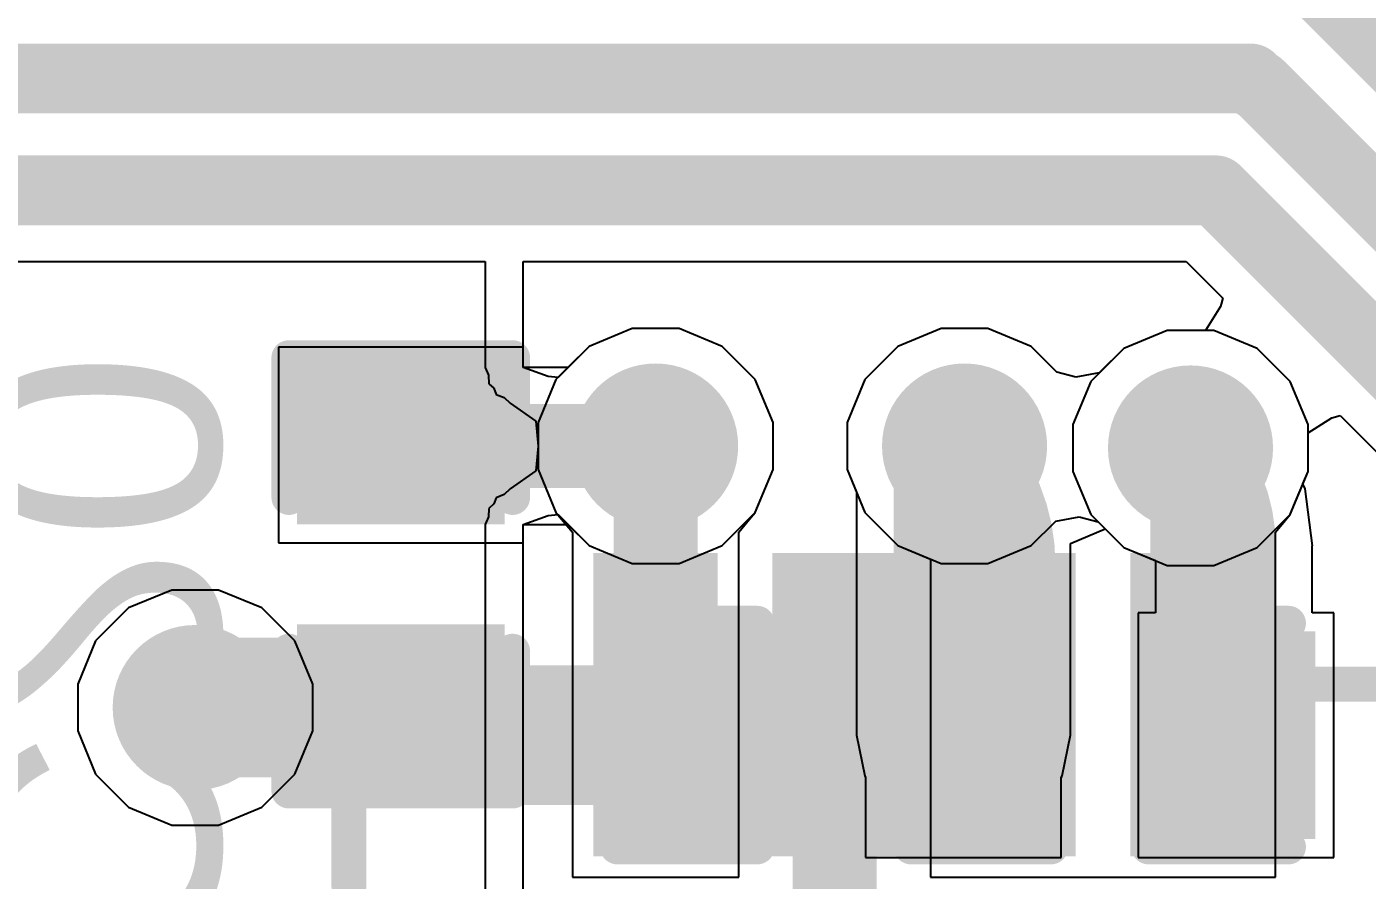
# Model space of a CAD drawing. Header units: inches. Extents: x -4.4 to 45.3, y -0.3 to 53.7.
# Drawn here: x 30.681 to 35.552, y 29.853 to 32.954 of the extents above; entities that cross this region are included whole.
import ezdxf

# ---------------------------------------------------------------- set-up
doc = ezdxf.new("R2010")
doc.units = ezdxf.units.IN
for name, color, linetype in [('Bottom Layer', 5, 'Continuous'), ('Bottom Overlay', 54, 'Continuous'), ('Bottom Paste', 16, 'Continuous'), ('Bottom Solder', 6, 'Continuous'), ('Signal_1', 16, 'Continuous'), ('Signal_2', 76, 'Continuous'), ('Top Layer', 1, 'Continuous'), ('Top Overlay', 2, 'Continuous'), ('Top Solder', 216, 'Continuous'), ('Via Holes', 16, 'Continuous')]:
    doc.layers.add(name, color=color, linetype=linetype)
doc.styles.add('Arial', font='', dxfattribs={"height": 0.2})
doc.styles.get('Arial').set_extended_font_data('Arial')

# ---------------------------------------------------------------- blocks, each defined once
blk = doc.blocks.new('QFN_16_EP_4_4__51')
at = {"layer": 'Top Layer'}
for points in [[(2.5, 1.1351), (2.5, 0.7851), (1.5, 0.7851), (1.5, 1.1351)], [(2.5, 0.4849), (2.5, 0.1349), (1.5, 0.1349), (1.5, 0.4849)], [(2.5, -0.1654), (2.5, -0.5154), (1.5, -0.5154), (1.5, -0.1654)], [(2.5, -0.8156), (2.5, -1.1656), (1.5, -1.1656), (1.5, -0.8156)]]:
    blk.add_hatch(color=1, dxfattribs=at).paths.add_polyline_path(points)
at = {"layer": 'Top Solder'}
for points in [[(2.5508, 1.1859), (2.5508, 0.7343), (1.4492, 0.7343), (1.4492, 1.1859)], [(2.5508, 0.5357), (2.5508, 0.0841), (1.4492, 0.0841), (1.4492, 0.5357)], [(2.5508, -0.1146), (2.5508, -0.5662), (1.4492, -0.5662), (1.4492, -0.1146)], [(2.5508, -0.7648), (2.5508, -1.2164), (1.4492, -1.2164), (1.4492, -0.7648)]]:
    blk.add_hatch(color=216, dxfattribs=at).paths.add_polyline_path(points)
at = {"layer": 'Top Overlay'}
for points in [[(1.3408, 2.0746, 0.127, 0.127, 0), (2.0745, 2.0746, 0.127, 0.127, 0)], [(2.0745, 2.0746, 0.127, 0.127, 0), (2.0745, 1.3409, 0.127, 0.127, 0)], [(2.0745, -1.3409, 0.127, 0.127, 0), (2.0745, -2.0746, 0.127, 0.127, 0)]]:
    blk.add_lwpolyline(points, format="xyseb", dxfattribs=at)
for points in [[(1.3091, 2.0746, 0.0635, 0.0635, 1), (1.3726, 2.0746, 0.0635, 0.0635, 1)], [(2.0428, 2.0746, 0.0635, 0.0635, 1), (2.1063, 2.0746, 0.0635, 0.0635, 1)], [(2.0428, 2.0746, 0.0635, 0.0635, 1), (2.1063, 2.0746, 0.0635, 0.0635, 1)], [(2.0428, 1.3409, 0.0635, 0.0635, 1), (2.1063, 1.3409, 0.0635, 0.0635, 1)], [(2.0428, -1.3409, 0.0635, 0.0635, 1), (2.1063, -1.3409, 0.0635, 0.0635, 1)]]:
    blk.add_lwpolyline(points, format="xyseb", close=True, dxfattribs=at)
blk = doc.blocks.new('C___0402_B_76')
at = {"layer": 'Bottom Layer'}
for points in [[(-0.2413, 0.3175), (-0.2413, -0.3175), (-0.6985, -0.3175), (-0.6985, 0.3175)], [(0.6985, 0.3175), (0.6985, -0.3175), (0.2413, -0.3175), (0.2413, 0.3175)]]:
    blk.add_hatch(color=5, dxfattribs=at).paths.add_polyline_path(points)
at = {"layer": 'Bottom Paste'}
for points in [[(-0.2413, 0.3175), (-0.2413, -0.3175), (-0.6985, -0.3175), (-0.6985, 0.3175)], [(0.6985, 0.3175), (0.6985, -0.3175), (0.2413, -0.3175), (0.2413, 0.3175)]]:
    blk.add_hatch(color=16, dxfattribs=at).paths.add_polyline_path(points)
at = {"layer": 'Bottom Solder'}
for points in [[(-0.1813, 0.3775), (-0.1813, -0.3775), (-0.7585, -0.3775), (-0.7585, 0.3775)], [(0.7585, 0.3775), (0.7585, -0.3775), (0.1813, -0.3775), (0.1813, 0.3775)]]:
    blk.add_hatch(color=6, dxfattribs=at).paths.add_polyline_path(points)
at = {"layer": 'Bottom Overlay'}
for points in [[(-0.7874, 0.4064, 0.127, 0.127, 0), (-0.7874, -0.4064, 0.127, 0.127, 0)], [(-0.7874, 0.4064, 0.127, 0.127, 0), (-0.2794, 0.4064, 0.127, 0.127, 0)], [(0.2794, 0.4064, 0.127, 0.127, 0), (0.7874, 0.4064, 0.127, 0.127, 0)], [(0.7874, 0.4064, 0.127, 0.127, 0), (0.7874, -0.4064, 0.127, 0.127, 0)], [(-0.7874, -0.4064, 0.127, 0.127, 0), (-0.2794, -0.4064, 0.127, 0.127, 0)], [(0.2794, -0.4064, 0.127, 0.127, 0), (0.7874, -0.4064, 0.127, 0.127, 0)]]:
    blk.add_lwpolyline(points, format="xyseb", dxfattribs=at)
for points in [[(-0.8191, 0.4064, 0.0635, 0.0635, 1), (-0.7556, 0.4064, 0.0635, 0.0635, 1)], [(-0.8191, 0.4064, 0.0635, 0.0635, 1), (-0.7556, 0.4064, 0.0635, 0.0635, 1)], [(-0.3111, 0.4064, 0.0635, 0.0635, 1), (-0.2477, 0.4064, 0.0635, 0.0635, 1)], [(0.2477, 0.4064, 0.0635, 0.0635, 1), (0.3111, 0.4064, 0.0635, 0.0635, 1)], [(0.7556, 0.4064, 0.0635, 0.0635, 1), (0.8191, 0.4064, 0.0635, 0.0635, 1)], [(0.7556, 0.4064, 0.0635, 0.0635, 1), (0.8191, 0.4064, 0.0635, 0.0635, 1)], [(-0.8191, -0.4064, 0.0635, 0.0635, 1), (-0.7556, -0.4064, 0.0635, 0.0635, 1)], [(-0.8191, -0.4064, 0.0635, 0.0635, 1), (-0.7556, -0.4064, 0.0635, 0.0635, 1)], [(-0.3111, -0.4064, 0.0635, 0.0635, 1), (-0.2477, -0.4064, 0.0635, 0.0635, 1)], [(0.2477, -0.4064, 0.0635, 0.0635, 1), (0.3111, -0.4064, 0.0635, 0.0635, 1)], [(0.7556, -0.4064, 0.0635, 0.0635, 1), (0.8191, -0.4064, 0.0635, 0.0635, 1)], [(0.7556, -0.4064, 0.0635, 0.0635, 1), (0.8191, -0.4064, 0.0635, 0.0635, 1)]]:
    blk.add_lwpolyline(points, format="xyseb", close=True, dxfattribs=at)
blk = doc.blocks.new('C___0402_B_77')
at = {"layer": 'Bottom Layer'}
for points in [[(-0.2413, 0.3175), (-0.2413, -0.3175), (-0.6985, -0.3175), (-0.6985, 0.3175)], [(0.6985, 0.3175), (0.6985, -0.3175), (0.2413, -0.3175), (0.2413, 0.3175)]]:
    blk.add_hatch(color=5, dxfattribs=at).paths.add_polyline_path(points)
at = {"layer": 'Bottom Paste'}
for points in [[(-0.2413, 0.3175), (-0.2413, -0.3175), (-0.6985, -0.3175), (-0.6985, 0.3175)], [(0.6985, 0.3175), (0.6985, -0.3175), (0.2413, -0.3175), (0.2413, 0.3175)]]:
    blk.add_hatch(color=16, dxfattribs=at).paths.add_polyline_path(points)
at = {"layer": 'Bottom Solder'}
for points in [[(-0.1813, 0.3775), (-0.1813, -0.3775), (-0.7585, -0.3775), (-0.7585, 0.3775)], [(0.7585, 0.3775), (0.7585, -0.3775), (0.1813, -0.3775), (0.1813, 0.3775)]]:
    blk.add_hatch(color=6, dxfattribs=at).paths.add_polyline_path(points)
at = {"layer": 'Bottom Overlay'}
for points in [[(-0.7874, 0.4064, 0.127, 0.127, 0), (-0.2794, 0.4064, 0.127, 0.127, 0)], [(-0.7874, -0.4064, 0.127, 0.127, 0), (-0.7874, 0.4064, 0.127, 0.127, 0)], [(0.2794, 0.4064, 0.127, 0.127, 0), (0.7874, 0.4064, 0.127, 0.127, 0)], [(0.7874, -0.4064, 0.127, 0.127, 0), (0.7874, 0.4064, 0.127, 0.127, 0)], [(-0.7874, -0.4064, 0.127, 0.127, 0), (-0.2794, -0.4064, 0.127, 0.127, 0)], [(0.2794, -0.4064, 0.127, 0.127, 0), (0.7874, -0.4064, 0.127, 0.127, 0)]]:
    blk.add_lwpolyline(points, format="xyseb", dxfattribs=at)
for points in [[(-0.8191, 0.4064, 0.0635, 0.0635, 1), (-0.7556, 0.4064, 0.0635, 0.0635, 1)], [(-0.8191, 0.4064, 0.0635, 0.0635, 1), (-0.7556, 0.4064, 0.0635, 0.0635, 1)], [(-0.3111, 0.4064, 0.0635, 0.0635, 1), (-0.2477, 0.4064, 0.0635, 0.0635, 1)], [(0.2477, 0.4064, 0.0635, 0.0635, 1), (0.3111, 0.4064, 0.0635, 0.0635, 1)], [(0.7556, 0.4064, 0.0635, 0.0635, 1), (0.8191, 0.4064, 0.0635, 0.0635, 1)], [(0.7556, 0.4064, 0.0635, 0.0635, 1), (0.8191, 0.4064, 0.0635, 0.0635, 1)], [(-0.8191, -0.4064, 0.0635, 0.0635, 1), (-0.7556, -0.4064, 0.0635, 0.0635, 1)], [(-0.8191, -0.4064, 0.0635, 0.0635, 1), (-0.7556, -0.4064, 0.0635, 0.0635, 1)], [(-0.3111, -0.4064, 0.0635, 0.0635, 1), (-0.2477, -0.4064, 0.0635, 0.0635, 1)], [(0.2477, -0.4064, 0.0635, 0.0635, 1), (0.3111, -0.4064, 0.0635, 0.0635, 1)], [(0.7556, -0.4064, 0.0635, 0.0635, 1), (0.8191, -0.4064, 0.0635, 0.0635, 1)], [(0.7556, -0.4064, 0.0635, 0.0635, 1), (0.8191, -0.4064, 0.0635, 0.0635, 1)]]:
    blk.add_lwpolyline(points, format="xyseb", close=True, dxfattribs=at)
blk = doc.blocks.new('C___0402_B_78')
at = {"layer": 'Bottom Layer'}
for points in [[(-0.2413, 0.3175), (-0.2413, -0.3175), (-0.6985, -0.3175), (-0.6985, 0.3175)], [(0.6985, 0.3175), (0.6985, -0.3175), (0.2413, -0.3175), (0.2413, 0.3175)]]:
    blk.add_hatch(color=5, dxfattribs=at).paths.add_polyline_path(points)
at = {"layer": 'Bottom Paste'}
for points in [[(-0.2413, 0.3175), (-0.2413, -0.3175), (-0.6985, -0.3175), (-0.6985, 0.3175)], [(0.6985, 0.3175), (0.6985, -0.3175), (0.2413, -0.3175), (0.2413, 0.3175)]]:
    blk.add_hatch(color=16, dxfattribs=at).paths.add_polyline_path(points)
at = {"layer": 'Bottom Solder'}
for points in [[(-0.1813, 0.3775), (-0.1813, -0.3775), (-0.7585, -0.3775), (-0.7585, 0.3775)], [(0.7585, 0.3775), (0.7585, -0.3775), (0.1813, -0.3775), (0.1813, 0.3775)]]:
    blk.add_hatch(color=6, dxfattribs=at).paths.add_polyline_path(points)
at = {"layer": 'Bottom Overlay'}
for points in [[(-0.7874, 0.4064, 0.127, 0.127, 0), (-0.2794, 0.4064, 0.127, 0.127, 0)], [(-0.7874, -0.4064, 0.127, 0.127, 0), (-0.7874, 0.4064, 0.127, 0.127, 0)], [(0.2794, 0.4064, 0.127, 0.127, 0), (0.7874, 0.4064, 0.127, 0.127, 0)], [(0.7874, -0.4064, 0.127, 0.127, 0), (0.7874, 0.4064, 0.127, 0.127, 0)], [(-0.7874, -0.4064, 0.127, 0.127, 0), (-0.2794, -0.4064, 0.127, 0.127, 0)], [(0.2794, -0.4064, 0.127, 0.127, 0), (0.7874, -0.4064, 0.127, 0.127, 0)]]:
    blk.add_lwpolyline(points, format="xyseb", dxfattribs=at)
for points in [[(-0.8191, 0.4064, 0.0635, 0.0635, 1), (-0.7556, 0.4064, 0.0635, 0.0635, 1)], [(-0.8191, 0.4064, 0.0635, 0.0635, 1), (-0.7556, 0.4064, 0.0635, 0.0635, 1)], [(-0.3111, 0.4064, 0.0635, 0.0635, 1), (-0.2477, 0.4064, 0.0635, 0.0635, 1)], [(0.2477, 0.4064, 0.0635, 0.0635, 1), (0.3111, 0.4064, 0.0635, 0.0635, 1)], [(0.7556, 0.4064, 0.0635, 0.0635, 1), (0.8191, 0.4064, 0.0635, 0.0635, 1)], [(0.7556, 0.4064, 0.0635, 0.0635, 1), (0.8191, 0.4064, 0.0635, 0.0635, 1)], [(-0.8191, -0.4064, 0.0635, 0.0635, 1), (-0.7556, -0.4064, 0.0635, 0.0635, 1)], [(-0.8191, -0.4064, 0.0635, 0.0635, 1), (-0.7556, -0.4064, 0.0635, 0.0635, 1)], [(-0.3111, -0.4064, 0.0635, 0.0635, 1), (-0.2477, -0.4064, 0.0635, 0.0635, 1)], [(0.2477, -0.4064, 0.0635, 0.0635, 1), (0.3111, -0.4064, 0.0635, 0.0635, 1)], [(0.7556, -0.4064, 0.0635, 0.0635, 1), (0.8191, -0.4064, 0.0635, 0.0635, 1)], [(0.7556, -0.4064, 0.0635, 0.0635, 1), (0.8191, -0.4064, 0.0635, 0.0635, 1)]]:
    blk.add_lwpolyline(points, format="xyseb", close=True, dxfattribs=at)

msp = doc.modelspace()

# ---------------------------------------------------------------- hatches: boundary and pattern name
at = {"layer": 'Bottom Layer'}
h = msp.add_hatch(color=5, dxfattribs=at)
edge = h.paths.add_edge_path()
edge.add_arc((32.9658, 31.4304), 0.3, 0, 360)
h = msp.add_hatch(color=5, dxfattribs=at)
edge = h.paths.add_edge_path()
edge.add_arc((34.0885, 31.4304), 0.3, 0, 360)
h = msp.add_hatch(color=5, dxfattribs=at)
edge = h.paths.add_edge_path()
edge.add_arc((34.9095, 31.4234), 0.3, 0, 360)
h = msp.add_hatch(color=5, dxfattribs=at)
edge = h.paths.add_edge_path()
edge.add_arc((31.2928, 30.48), 0.3, 0, 360)
at = {"layer": 'Signal_1'}
h = msp.add_hatch(color=16, dxfattribs=at)
edge = h.paths.add_edge_path()
edge.add_arc((32.9658, 31.4304), 0.3, 0, 360)
h = msp.add_hatch(color=16, dxfattribs=at)
edge = h.paths.add_edge_path()
edge.add_arc((34.0885, 31.4304), 0.3, 0, 360)
h = msp.add_hatch(color=16, dxfattribs=at)
edge = h.paths.add_edge_path()
edge.add_arc((34.9095, 31.4234), 0.3, 0, 360)
h = msp.add_hatch(color=16, dxfattribs=at)
edge = h.paths.add_edge_path()
edge.add_arc((31.2928, 30.48), 0.3, 0, 360)
at = {"layer": 'Signal_2'}
h = msp.add_hatch(color=76, dxfattribs=at)
edge = h.paths.add_edge_path()
edge.add_arc((32.9658, 31.4304), 0.3, 0, 360)
h = msp.add_hatch(color=76, dxfattribs=at)
edge = h.paths.add_edge_path()
edge.add_arc((34.0885, 31.4304), 0.3, 0, 360)
h = msp.add_hatch(color=76, dxfattribs=at)
edge = h.paths.add_edge_path()
edge.add_arc((34.9095, 31.4234), 0.3, 0, 360)
h = msp.add_hatch(color=76, dxfattribs=at)
edge = h.paths.add_edge_path()
edge.add_arc((31.2928, 30.48), 0.3, 0, 360)
at = {"layer": 'Top Layer'}
h = msp.add_hatch(color=1, dxfattribs=at)
edge = h.paths.add_edge_path()
edge.add_arc((32.9658, 31.4304), 0.3, 0, 360)
h = msp.add_hatch(color=1, dxfattribs=at)
edge = h.paths.add_edge_path()
edge.add_arc((34.0885, 31.4304), 0.3, 0, 360)
h = msp.add_hatch(color=1, dxfattribs=at)
edge = h.paths.add_edge_path()
edge.add_arc((34.9095, 31.4234), 0.3, 0, 360)
h = msp.add_hatch(color=1, dxfattribs=at)
edge = h.paths.add_edge_path()
edge.add_arc((31.2928, 30.48), 0.3, 0, 360)
at = {"layer": 'Via Holes'}
h = msp.add_hatch(color=7, dxfattribs=at)
edge = h.paths.add_edge_path()
edge.add_arc((32.9658, 31.4304), 0.15, 0, 360)
h = msp.add_hatch(color=7, dxfattribs=at)
edge = h.paths.add_edge_path()
edge.add_arc((34.0885, 31.4304), 0.15, 0, 360)
h = msp.add_hatch(color=7, dxfattribs=at)
edge = h.paths.add_edge_path()
edge.add_arc((34.9095, 31.4234), 0.15, 0, 360)
h = msp.add_hatch(color=7, dxfattribs=at)
edge = h.paths.add_edge_path()
edge.add_arc((31.2928, 30.48), 0.15, 0, 360)

# ---------------------------------------------------------------- linework, layer by layer
at = {"layer": 'Bottom Layer'}
for p, q in [((32.8809, 31.8574), (32.724, 31.7924)), ((33.0508, 31.8574), (32.8809, 31.8574)), ((33.2077, 31.7924), (33.0508, 31.8574)), ((34.0036, 31.8574), (33.8466, 31.7924)), ((34.1734, 31.8574), (34.0036, 31.8574)), ((34.3304, 31.7924), (34.1734, 31.8574)), ((34.8245, 31.8504), (34.6676, 31.7853)), ((34.9944, 31.8504), (34.8245, 31.8504)), ((35.1513, 31.7853), (34.9944, 31.8504)), ((32.4842, 31.7896), (31.5952, 31.7896)), ((31.5952, 31.7896), (31.5952, 31.0784)), ((32.4842, 31.7153), (32.4842, 31.7896)), ((32.724, 31.7924), (32.6468, 31.7153)), ((33.3278, 31.6723), (33.2077, 31.7924)), ((33.8466, 31.7924), (33.7265, 31.6723)), ((34.4239, 31.6989), (34.3304, 31.7924)), ((34.6676, 31.7853), (34.5782, 31.6959)), ((35.2714, 31.6652), (35.1513, 31.7853)), ((32.6468, 31.7153), (32.4842, 31.7153)), ((33.3928, 31.5154), (33.3278, 31.6723)), ((33.7265, 31.6723), (33.6615, 31.5154)), ((34.4927, 31.6801), (34.4239, 31.6989)), ((34.5782, 31.6959), (34.4927, 31.6801)), ((35.3365, 31.5083), (35.2714, 31.6652)), ((33.3928, 31.3455), (33.3928, 31.5154)), ((33.6615, 31.5154), (33.6615, 31.3455)), ((35.3365, 31.3384), (35.3365, 31.5083)), ((33.3278, 31.1886), (33.3928, 31.3455)), ((33.6615, 31.3455), (33.696, 31.2623)), ((35.3179, 31.2936), (35.3365, 31.3384)), ((35.3258, 31.2745), (35.3179, 31.2936)), ((35.3531, 31.0676), (35.3258, 31.2745)), ((33.696, 31.2623), (33.696, 30.3799)), ((33.2077, 31.0685), (33.3278, 31.1886)), ((32.4842, 31.0784), (32.4842, 31.1456)), ((32.4842, 31.1456), (32.6468, 31.1456)), ((32.6468, 31.1456), (32.724, 31.0685)), ((34.4729, 31.0764), (34.5999, 31.129)), ((34.5999, 31.129), (34.6676, 31.0614)), ((31.5952, 31.0784), (32.4842, 31.0784)), ((34.4729, 30.3799), (34.4729, 31.0764)), ((32.724, 31.0685), (32.8809, 31.0034)), ((33.0508, 31.0034), (33.2077, 31.0685)), ((34.6676, 31.0614), (34.782, 31.014)), ((35.3517, 30.8244), (35.3517, 31.0676)), ((35.3517, 31.0676), (35.3531, 31.0676)), ((32.8809, 31.0034), (33.0508, 31.0034)), ((34.782, 31.014), (34.782, 30.8244)), ((34.782, 30.8244), (34.7194, 30.8244)), ((34.7194, 30.8244), (34.7194, 29.9354)), ((35.4306, 30.8244), (35.3517, 30.8244)), ((35.4306, 29.9354), (35.4306, 30.8244)), ((33.696, 30.3799), (33.7255, 30.2313)), ((34.4433, 30.2313), (34.4729, 30.3799)), ((33.7255, 30.2313), (33.7288, 30.2263)), ((33.7288, 30.2263), (33.7288, 29.9354)), ((34.44, 30.2263), (34.4433, 30.2313)), ((34.44, 29.9354), (34.44, 30.2263)), ((33.7288, 29.9354), (34.44, 29.9354)), ((34.7194, 29.9354), (35.4306, 29.9354))]:
    msp.add_line(p, q, dxfattribs=at)
for points in [[(34.0844, 30.3799, 0.508, 0.508, 0), (34.0844, 31.4264, 0.508, 0.508, 0)], [(32.0859, 31.4304, 0.3048, 0.3048, 0), (32.9658, 31.4304, 0.3048, 0.3048, 0)], [(34.0844, 31.4264, 0.3048, 0.3048, 0), (34.0885, 31.4304, 0.3048, 0.3048, 0)], [(34.9095, 31.4234, 0.3048, 0.3048, 0), (34.9165, 31.4304, 0.3048, 0.3048, 0)], [(34.9165, 31.4304, 0.3048, 0.3048, -0.198912), (35.0668, 31.0676, 0.3048, 0.3048, 0)], [(35.0668, 30.3799, 0.3048, 0.3048, 0), (35.0668, 31.0676, 0.3048, 0.3048, 0)], [(32.0255, 30.48, 0.508, 0.508, 0), (32.0397, 30.4942, 0.508, 0.508, 0)], [(32.0397, 30.4942, 0.508, 0.508, 0), (32.0778, 30.4942, 0.508, 0.508, 0)], [(32.0778, 30.4942, 0.508, 0.508, 0), (32.1921, 30.3799, 0.508, 0.508, 0)], [(31.2928, 30.48, 0.508, 0.508, 0), (32.0255, 30.48, 0.508, 0.508, 0)], [(32.1921, 30.3799, 0.508, 0.508, 0), (33.1446, 30.3799, 0.508, 0.508, 0)]]:
    msp.add_lwpolyline(points, format="xyseb", dxfattribs=at)
for points in [[(33.9574, 31.4264, 0.254, 0.254, 1), (34.2114, 31.4264, 0.254, 0.254, 1)], [(32.0097, 31.4304, 0.1524, 0.1524, 1), (32.1621, 31.4304, 0.1524, 0.1524, 1)], [(32.8896, 31.4304, 0.1524, 0.1524, 1), (33.042, 31.4304, 0.1524, 0.1524, 1)], [(34.0082, 31.4264, 0.1524, 0.1524, 1), (34.1606, 31.4264, 0.1524, 0.1524, 1)], [(34.0123, 31.4304, 0.1524, 0.1524, 1), (34.1647, 31.4304, 0.1524, 0.1524, 1)], [(34.8333, 31.4234, 0.1524, 0.1524, 1), (34.9857, 31.4234, 0.1524, 0.1524, 1)], [(34.8403, 31.4304, 0.1524, 0.1524, 1), (34.9927, 31.4304, 0.1524, 0.1524, 1)], [(34.8403, 31.4304, 0.1524, 0.1524, 1), (34.9927, 31.4304, 0.1524, 0.1524, 1)], [(34.9906, 31.0676, 0.1524, 0.1524, 1), (35.143, 31.0676, 0.1524, 0.1524, 1)], [(34.9906, 31.0676, 0.1524, 0.1524, 1), (35.143, 31.0676, 0.1524, 0.1524, 1)], [(31.9127, 30.4942, 0.254, 0.254, 1), (32.1667, 30.4942, 0.254, 0.254, 1)], [(31.9127, 30.4942, 0.254, 0.254, 1), (32.1667, 30.4942, 0.254, 0.254, 1)], [(31.9508, 30.4942, 0.254, 0.254, 1), (32.2048, 30.4942, 0.254, 0.254, 1)], [(31.9508, 30.4942, 0.254, 0.254, 1), (32.2048, 30.4942, 0.254, 0.254, 1)], [(31.1658, 30.48, 0.254, 0.254, 1), (31.4198, 30.48, 0.254, 0.254, 1)], [(31.8985, 30.48, 0.254, 0.254, 1), (32.1525, 30.48, 0.254, 0.254, 1)], [(31.8985, 30.48, 0.254, 0.254, 1), (32.1525, 30.48, 0.254, 0.254, 1)], [(32.0651, 30.3799, 0.254, 0.254, 1), (32.3191, 30.3799, 0.254, 0.254, 1)], [(32.0651, 30.3799, 0.254, 0.254, 1), (32.3191, 30.3799, 0.254, 0.254, 1)], [(33.0176, 30.3799, 0.254, 0.254, 1), (33.2716, 30.3799, 0.254, 0.254, 1)], [(33.9574, 30.3799, 0.254, 0.254, 1), (34.2114, 30.3799, 0.254, 0.254, 1)], [(34.9906, 30.3799, 0.1524, 0.1524, 1), (35.143, 30.3799, 0.1524, 0.1524, 1)]]:
    msp.add_lwpolyline(points, format="xyseb", close=True, dxfattribs=at)
at = {"layer": 'Signal_1'}
for p, q in [((32.8809, 31.8574), (32.724, 31.7924)), ((33.0508, 31.8574), (32.8809, 31.8574)), ((33.2077, 31.7924), (33.0508, 31.8574)), ((34.0036, 31.8574), (33.8466, 31.7924)), ((34.1734, 31.8574), (34.0036, 31.8574)), ((34.3304, 31.7924), (34.1734, 31.8574)), ((34.8245, 31.8504), (34.6676, 31.7853)), ((34.9944, 31.8504), (34.8245, 31.8504)), ((35.1513, 31.7853), (34.9944, 31.8504)), ((32.724, 31.7924), (32.6038, 31.6723)), ((33.3278, 31.6723), (33.2077, 31.7924)), ((33.8466, 31.7924), (33.7265, 31.6723)), ((34.4239, 31.6989), (34.3304, 31.7924)), ((34.6676, 31.7853), (34.5782, 31.6959)), ((35.2714, 31.6652), (35.1513, 31.7853)), ((32.6038, 31.6723), (32.5388, 31.5154)), ((33.3928, 31.5154), (33.3278, 31.6723)), ((33.7265, 31.6723), (33.6615, 31.5154)), ((34.4927, 31.6801), (34.4239, 31.6989)), ((34.5782, 31.6959), (34.4927, 31.6801)), ((35.3365, 31.5083), (35.2714, 31.6652)), ((32.5388, 31.5154), (32.5388, 31.3455)), ((33.3928, 31.3455), (33.3928, 31.5154)), ((33.6615, 31.5154), (33.6615, 31.3455)), ((35.3365, 31.3384), (35.3365, 31.5083)), ((32.5388, 31.3455), (32.6038, 31.1886)), ((33.3278, 31.1886), (33.3928, 31.3455)), ((33.6615, 31.3455), (33.7265, 31.1886)), ((35.2714, 31.1815), (35.3365, 31.3384)), ((32.6038, 31.1886), (32.724, 31.0685)), ((33.2077, 31.0685), (33.3278, 31.1886)), ((33.7265, 31.1886), (33.8466, 31.0685)), ((34.4198, 31.1579), (34.5052, 31.1737)), ((34.5052, 31.1737), (34.574, 31.1549)), ((35.1513, 31.0614), (35.2714, 31.1815)), ((34.3304, 31.0685), (34.4198, 31.1579)), ((34.574, 31.1549), (34.6676, 31.0614)), ((32.724, 31.0685), (32.8809, 31.0034)), ((33.0508, 31.0034), (33.2077, 31.0685)), ((33.8466, 31.0685), (34.0036, 31.0034)), ((34.1734, 31.0034), (34.3304, 31.0685)), ((34.6676, 31.0614), (34.8245, 30.9964)), ((34.9944, 30.9964), (35.1513, 31.0614)), ((32.8809, 31.0034), (33.0508, 31.0034)), ((34.0036, 31.0034), (34.1734, 31.0034)), ((34.8245, 30.9964), (34.9944, 30.9964)), ((31.2079, 30.907), (31.0509, 30.842)), ((31.3778, 30.907), (31.2079, 30.907)), ((31.5347, 30.842), (31.3778, 30.907)), ((31.0509, 30.842), (30.9308, 30.7219)), ((31.6548, 30.7219), (31.5347, 30.842)), ((30.9308, 30.7219), (30.8658, 30.5649)), ((31.7198, 30.5649), (31.6548, 30.7219)), ((30.8658, 30.5649), (30.8658, 30.3951)), ((31.7198, 30.3951), (31.7198, 30.5649)), ((30.8658, 30.3951), (30.9308, 30.2381)), ((31.6548, 30.2381), (31.7198, 30.3951)), ((30.9308, 30.2381), (31.0509, 30.118)), ((31.5347, 30.118), (31.6548, 30.2381)), ((31.0509, 30.118), (31.2079, 30.053)), ((31.3778, 30.053), (31.5347, 30.118)), ((31.2079, 30.053), (31.3778, 30.053))]:
    msp.add_line(p, q, dxfattribs=at)
at = {"layer": 'Signal_2'}
for p, q in [((28.3521, 32.1006), (32.3468, 32.1006)), ((32.3468, 32.1006), (32.3468, 31.7155)), ((32.4842, 31.7155), (32.4842, 32.1006)), ((32.4842, 32.1006), (34.8939, 32.1006)), ((34.8939, 32.1006), (35.0269, 31.9677)), ((35.0269, 31.9677), (35.0184, 31.9372)), ((35.0184, 31.9372), (34.9646, 31.8504)), ((32.8809, 31.8574), (32.724, 31.7924)), ((33.0508, 31.8574), (32.8809, 31.8574)), ((33.2077, 31.7924), (33.0508, 31.8574)), ((34.8245, 31.8504), (34.6676, 31.7853)), ((34.9646, 31.8504), (34.8245, 31.8504)), ((32.724, 31.7924), (32.6112, 31.6797)), ((33.3278, 31.6723), (33.2077, 31.7924)), ((34.6676, 31.7853), (34.5475, 31.6652)), ((32.3468, 31.7155), (32.3584, 31.6874)), ((32.575, 31.6827), (32.4842, 31.7155)), ((32.3584, 31.6874), (32.3598, 31.657)), ((32.6112, 31.6797), (32.575, 31.6827)), ((33.3928, 31.5154), (33.3278, 31.6723)), ((34.5475, 31.6652), (34.4825, 31.5083)), ((32.3598, 31.657), (32.3778, 31.6407)), ((32.3778, 31.6407), (32.387, 31.6183)), ((32.387, 31.6183), (32.4151, 31.6066)), ((32.4151, 31.6066), (32.4376, 31.5862)), ((32.4376, 31.5862), (32.5311, 31.5208)), ((32.5311, 31.5208), (32.5385, 31.4304)), ((33.3928, 31.3455), (33.3928, 31.5154)), ((35.3365, 31.4785), (35.4233, 31.5323)), ((35.4233, 31.5323), (35.4538, 31.5408)), ((35.4538, 31.5408), (35.7416, 31.253)), ((34.4825, 31.5083), (34.4825, 31.3384)), ((35.3365, 31.3384), (35.3365, 31.4785)), ((32.5385, 31.4304), (32.5311, 31.3401)), ((32.5311, 31.3401), (32.4376, 31.2747)), ((33.3278, 31.1886), (33.3928, 31.3455)), ((34.4825, 31.3384), (34.5475, 31.1815)), ((35.2714, 31.1815), (35.3365, 31.3384)), ((32.4376, 31.2747), (32.4151, 31.2543)), ((32.387, 31.2426), (32.3778, 31.2202)), ((32.4151, 31.2543), (32.387, 31.2426)), ((32.3584, 31.1735), (32.3468, 31.1454)), ((32.3598, 31.2039), (32.3584, 31.1735)), ((32.3778, 31.2202), (32.3598, 31.2039)), ((32.4842, 31.1454), (32.575, 31.1782)), ((32.575, 31.1782), (32.6112, 31.1812)), ((32.6112, 31.1812), (32.724, 31.0685)), ((33.2077, 31.0685), (33.3278, 31.1886)), ((34.5475, 31.1815), (34.6676, 31.0614)), ((35.1513, 31.0614), (35.2714, 31.1815)), ((32.3468, 31.1454), (32.3468, 27.9978)), ((32.4842, 27.9978), (32.4842, 31.1454)), ((32.724, 31.0685), (32.8809, 31.0034)), ((33.0508, 31.0034), (33.2077, 31.0685)), ((34.6676, 31.0614), (34.8245, 30.9964)), ((34.9944, 30.9964), (35.1513, 31.0614)), ((32.8809, 31.0034), (33.0508, 31.0034)), ((34.8245, 30.9964), (34.9944, 30.9964)), ((31.2079, 30.907), (31.0509, 30.842)), ((31.3778, 30.907), (31.2079, 30.907)), ((31.5347, 30.842), (31.3778, 30.907)), ((31.0509, 30.842), (30.9308, 30.7219)), ((31.6548, 30.7219), (31.5347, 30.842)), ((30.9308, 30.7219), (30.8658, 30.5649)), ((31.7198, 30.5649), (31.6548, 30.7219)), ((30.8658, 30.5649), (30.8658, 30.3951)), ((31.7198, 30.3951), (31.7198, 30.5649)), ((30.8658, 30.3951), (30.9308, 30.2381)), ((31.6548, 30.2381), (31.7198, 30.3951)), ((30.9308, 30.2381), (31.0509, 30.118)), ((31.5347, 30.118), (31.6548, 30.2381)), ((31.0509, 30.118), (31.2079, 30.053)), ((31.3778, 30.053), (31.5347, 30.118)), ((31.2079, 30.053), (31.3778, 30.053))]:
    msp.add_line(p, q, dxfattribs=at)
for points in [[(35.306, 33.1724, 0.254, 0.254, 0), (37.211, 31.2674, 0.254, 0.254, 0)], [(27.686, 32.766, 0.254, 0.254, 0), (35.1282, 32.766, 0.254, 0.254, 0)], [(35.1282, 32.766, 0.254, 0.254, 0), (35.1536, 32.7406, 0.254, 0.254, 0)], [(35.1536, 32.7406, 0.254, 0.254, 0), (35.159, 32.7406, 0.254, 0.254, 0)], [(35.159, 32.7406, 0.254, 0.254, 0), (36.3815, 31.5181, 0.254, 0.254, 0)], [(28.2448, 32.3596, 0.254, 0.254, 0), (35.0012, 32.3596, 0.254, 0.254, 0)], [(35.0012, 32.3596, 0.254, 0.254, 0), (36.0005, 31.3603, 0.254, 0.254, 0)]]:
    msp.add_lwpolyline(points, format="xyseb", dxfattribs=at)
for points in [[(35.0647, 32.766, 0.127, 0.127, 1), (35.1917, 32.766, 0.127, 0.127, 1)], [(35.0647, 32.766, 0.127, 0.127, 1), (35.1917, 32.766, 0.127, 0.127, 1)], [(35.0901, 32.7406, 0.127, 0.127, 1), (35.2171, 32.7406, 0.127, 0.127, 1)], [(35.0901, 32.7406, 0.127, 0.127, 1), (35.2171, 32.7406, 0.127, 0.127, 1)], [(35.0955, 32.7406, 0.127, 0.127, 1), (35.2225, 32.7406, 0.127, 0.127, 1)], [(35.0955, 32.7406, 0.127, 0.127, 1), (35.2225, 32.7406, 0.127, 0.127, 1)], [(34.9377, 32.3596, 0.127, 0.127, 1), (35.0647, 32.3596, 0.127, 0.127, 1)], [(34.9377, 32.3596, 0.127, 0.127, 1), (35.0647, 32.3596, 0.127, 0.127, 1)]]:
    msp.add_lwpolyline(points, format="xyseb", close=True, dxfattribs=at)
at = {"layer": 'Top Layer'}
for p, q in [((32.8809, 31.8574), (32.724, 31.7924)), ((33.0508, 31.8574), (32.8809, 31.8574)), ((33.2077, 31.7924), (33.0508, 31.8574)), ((34.0036, 31.8574), (33.8466, 31.7924)), ((34.1734, 31.8574), (34.0036, 31.8574)), ((34.3304, 31.7924), (34.1734, 31.8574)), ((34.8245, 31.8504), (34.6676, 31.7853)), ((34.9944, 31.8504), (34.8245, 31.8504)), ((35.1513, 31.7853), (34.9944, 31.8504)), ((32.724, 31.7924), (32.6038, 31.6723)), ((33.3278, 31.6723), (33.2077, 31.7924)), ((33.8466, 31.7924), (33.7265, 31.6723)), ((34.4239, 31.6989), (34.3304, 31.7924)), ((34.6676, 31.7853), (34.5782, 31.6959)), ((35.2714, 31.6652), (35.1513, 31.7853)), ((32.6038, 31.6723), (32.5388, 31.5154)), ((33.3928, 31.5154), (33.3278, 31.6723)), ((33.7265, 31.6723), (33.6615, 31.5154)), ((34.4927, 31.6801), (34.4239, 31.6989)), ((34.5782, 31.6959), (34.4927, 31.6801)), ((35.3365, 31.5083), (35.2714, 31.6652)), ((32.5388, 31.5154), (32.5388, 31.3455)), ((33.3928, 31.3455), (33.3928, 31.5154)), ((33.6615, 31.5154), (33.6615, 31.3455)), ((35.3365, 31.3384), (35.3365, 31.5083)), ((32.5388, 31.3455), (32.5928, 31.2152)), ((33.3377, 31.2124), (33.3928, 31.3455)), ((33.6615, 31.3455), (33.7265, 31.1886)), ((35.2851, 31.2145), (35.3365, 31.3384)), ((32.5928, 31.2152), (32.6038, 31.1886)), ((32.6038, 31.1886), (32.6243, 31.1643)), ((33.3073, 31.1643), (33.3278, 31.1886)), ((33.3278, 31.1886), (33.3377, 31.2124)), ((33.7265, 31.1886), (33.8466, 31.0685)), ((35.2534, 31.1597), (35.2714, 31.1815)), ((35.2714, 31.1815), (35.2851, 31.2145)), ((32.6243, 31.1643), (32.6638, 31.1176)), ((33.2678, 31.1176), (33.3073, 31.1643)), ((35.2186, 31.1176), (35.2534, 31.1597)), ((32.6638, 31.1176), (32.6638, 31.1176)), ((32.6638, 31.1176), (32.6638, 31.1176)), ((32.6638, 31.1176), (32.6638, 29.8636)), ((33.2678, 29.8636), (33.2678, 31.1176)), ((33.2678, 31.1176), (33.2678, 31.1176)), ((33.2678, 31.1176), (33.2678, 31.1176)), ((35.2186, 29.8636), (35.2186, 31.1176)), ((35.2186, 31.1176), (35.2186, 31.1176)), ((35.2186, 31.1176), (35.2186, 31.1176)), ((33.8466, 31.0685), (33.9643, 31.0197)), ((33.9643, 31.0197), (33.9643, 29.8636)), ((32.6638, 29.8636), (33.2678, 29.8636)), ((33.9643, 29.8636), (34.5683, 29.8636)), ((34.5683, 29.8636), (34.5683, 29.8636)), ((34.5683, 29.8636), (34.6145, 29.8636)), ((34.6145, 29.8636), (34.6145, 29.8636)), ((34.6145, 29.8636), (34.6953, 29.8636)), ((34.6953, 29.8636), (35.2186, 29.8636))]:
    msp.add_line(p, q, dxfattribs=at)
for points in [[(32.9658, 30.4906, 0.3048, 0.3048, 0), (32.9658, 31.4304, 0.3048, 0.3048, 0)], [(34.0885, 31.4304, 0.3048, 0.3048, -0.198912), (34.2663, 31.0012, 0.3048, 0.3048, 0)], [(34.9095, 31.4234, 0.3048, 0.3048, 0), (34.9165, 31.4234, 0.3048, 0.3048, 0)], [(34.9165, 30.4906, 0.3048, 0.3048, 0), (34.9165, 31.4234, 0.3048, 0.3048, 0)], [(34.2663, 30.4906, 0.3048, 0.3048, 0), (34.2663, 31.0012, 0.3048, 0.3048, 0)], [(33.6161, 28.8005, 0.3048, 0.3048, 0), (33.6161, 30.4906, 0.3048, 0.3048, 0)]]:
    msp.add_lwpolyline(points, format="xyseb", dxfattribs=at)
for points in [[(32.8896, 31.4304, 0.1524, 0.1524, 1), (33.042, 31.4304, 0.1524, 0.1524, 1)], [(34.0123, 31.4304, 0.1524, 0.1524, 1), (34.1647, 31.4304, 0.1524, 0.1524, 1)], [(34.8333, 31.4234, 0.1524, 0.1524, 1), (34.9857, 31.4234, 0.1524, 0.1524, 1)], [(34.8403, 31.4234, 0.1524, 0.1524, 1), (34.9927, 31.4234, 0.1524, 0.1524, 1)], [(34.8403, 31.4234, 0.1524, 0.1524, 1), (34.9927, 31.4234, 0.1524, 0.1524, 1)], [(34.1901, 31.0012, 0.1524, 0.1524, 1), (34.3425, 31.0012, 0.1524, 0.1524, 1)], [(34.1901, 31.0012, 0.1524, 0.1524, 1), (34.3425, 31.0012, 0.1524, 0.1524, 1)], [(32.8896, 30.4906, 0.1524, 0.1524, 1), (33.042, 30.4906, 0.1524, 0.1524, 1)], [(33.5399, 30.4906, 0.1524, 0.1524, 1), (33.6923, 30.4906, 0.1524, 0.1524, 1)], [(34.1901, 30.4906, 0.1524, 0.1524, 1), (34.3425, 30.4906, 0.1524, 0.1524, 1)], [(34.8403, 30.4906, 0.1524, 0.1524, 1), (34.9927, 30.4906, 0.1524, 0.1524, 1)]]:
    msp.add_lwpolyline(points, format="xyseb", close=True, dxfattribs=at)

# ---------------------------------------------------------------- block references
at = {"rotation": 90}
for name, p in [('C___0402_B_76', (32.0397, 30.9641)), ('QFN_16_EP_4_4__51', (33.9259, 28.4906))]:
    msp.add_blockref(name, p, dxfattribs=at)
for name, p in [('C___0402_B_77', (33.6145, 30.3799)), ('C___0402_B_78', (35.5449, 30.3799))]:
    msp.add_blockref(name, p)

# ---------------------------------------------------------------- texts
at = {"layer": 'Bottom Overlay', "style": 'Arial', "text_generation_flag": 2}
msp.add_text('C20', height=0.889, rotation=270, dxfattribs=at).set_placement((30.4929, 29.4982))

doc.saveas('drawing.dxf')
